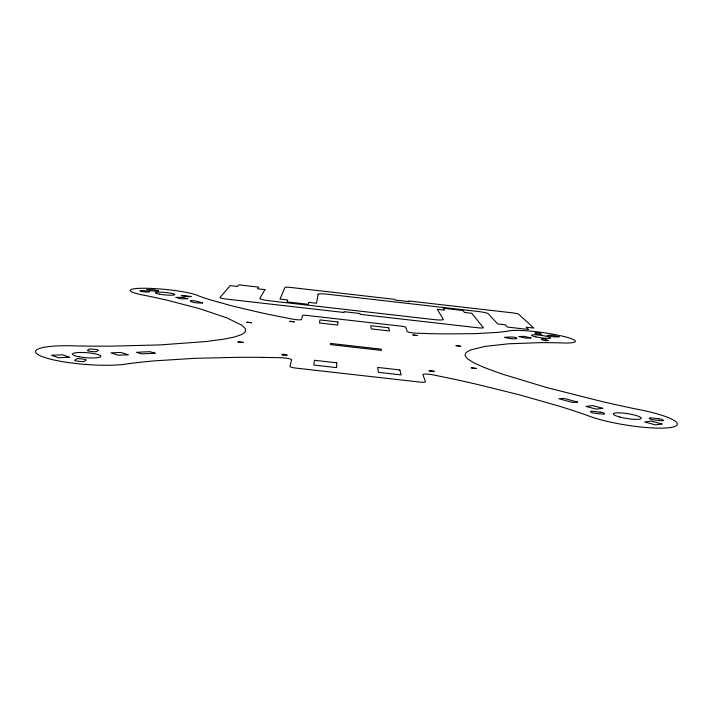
<?xml version="1.0" encoding="UTF-8"?>
<svg xmlns="http://www.w3.org/2000/svg" width="713" height="713" viewBox="0 0 713 713"><rect width="100%" height="100%" fill="white"/><g stroke="black" fill="none" stroke-linecap="round" stroke-linejoin="round"><path stroke-width="1.07" d="M504.804 337.356C521.15 335.671 520.713 341.456 504.813 337.418M261.867 357.365L281.582 357.73A7.103 1.203 6.2 0 1 291.572 359.922L289.959 366.393A5.856 1.025 6.2 0 0 295.556 368.06L420.01 382.097A5.847 1.016 7.3 0 0 425.438 381.678L422.934 374.744A7.085 1.194 7.3 0 1 432.702 374.78L455.384 379.476A517.353 125.105 5.4 0 1 477.621 384.476L519.946 394.957L559.518 406.258A431.169 99.544 6 0 1 584.312 414.342A64.731 12.068 8.4 0 1 588.172 415.75A50.293 8.743 9 0 0 669.552 427.657A50.293 8.743 9 0 0 638.385 409.467A58.439 9.331 9 0 1 632.805 408.344A286.804 38.511 9.1 0 1 601.843 401.499L546.933 387.622L501.676 373.897L484.109 367.453L474.216 363.006L467.692 358.995L464.965 355.502L466.008 352.543L470.143 350.083L485.045 346.402L508.565 343.791L540.294 342.659A315.511 45.552 9.5 0 1 558.181 342.81A45.971 5.98 8.1 0 1 561.434 342.917A34.527 4.305 7.8 0 0 561.443 335.912A34.527 4.305 7.8 0 0 508.806 330.939A41.782 5.143 7.4 0 1 507.308 331.224A218.543 25.516 6.4 0 1 496.177 332.49L474.849 333.657L447.996 333.916A245.682 28.351 6.3 0 1 430.456 333.648L415.741 333.176A5.695 0.775 7.1 0 1 407.212 331.509L405.679 327.276A4.447 0.588 7 0 0 401.062 326.162L307.125 315.458A4.456 0.588 6.4 0 0 302.57 315.529L301.572 319.495A5.713 0.775 6.3 0 1 293.096 319.228L276.047 315.904A244.104 28.128 7 0 1 260.174 312.544L232.634 306.073L210.629 299.932A217.385 25.374 6.9 0 1 199.079 296.055A42.014 5.196 6 0 1 197.537 295.423A34.839 4.367 5.6 0 0 143.928 288.257A34.839 4.367 5.6 0 0 144.828 295.423A46.461 6.096 5.2 0 1 148.224 296.082A322.829 47.45 3.8 0 1 166.61 300.084L199.346 308.604L226.984 317.918L241.6 325.092L245.254 328.497L245.539 331.652L241.921 334.477L234.622 336.964L224.096 339.13L205.905 341.554L159.801 344.932L111.139 346.144A290.637 39.616 4.3 0 1 79.883 345.992A59.063 9.581 4.4 0 1 74.321 345.858A50.73 8.966 4.5 0 0 44.197 357.32A50.73 8.966 4.5 0 0 127.137 363.897A65.07 12.281 5.2 0 1 131.014 363.336A433.228 99.446 7.8 0 1 155.612 360.778L194.916 358.327L236.983 357.338A518.912 123.946 8.5 0 1 261.849 357.356M155.149 353.202L141.629 353.871L136.45 352.311L149.855 351.669L155.149 353.202M471.248 367.819L476.542 368.541L471.248 367.819M294.264 321.813L289.656 321.287L294.228 321.875M337.891 321.973L337.802 325.075L319.513 322.998L319.941 319.923L337.891 321.973M336.759 362.801L336.616 367.623L313.791 365.047L314.451 360.279L336.759 362.801M330.502 343.425L330.422 344.602L381.482 350.395L381.25 349.183L330.502 343.425M191.022 296.439L188.981 296.795L181.271 295.717A13.003 1.64 5.7 0 1 181.592 295.378L191.022 296.465M460.651 346.224L455.892 345.609L460.643 346.251M149.329 291.679L149.329 291.697A13.119 1.631 5.4 0 1 148.928 291.982C136.103 292.178 137.957 288.81 149.329 291.679M548.181 340.502C546.907 341.572 538.342 339.076 542.441 338.844A13.262 1.693 7.8 0 1 545.008 339.13L548.181 340.502M318.096 294.246L316.51 303.23L308.8 302.357L308.346 304.326L286.956 301.884L287.687 299.941L279.968 299.059L285.013 287.437A5.642 0.633 6.3 0 1 290.859 287.473L394.797 299.371L395.038 300.03L409.164 301.652L408.87 300.984L512.29 312.829A5.651 0.624 7.5 0 1 518.609 314.183L533.805 328.06L526.167 327.187L528.591 329.477L507.398 327.062L505.25 324.798L497.603 323.925L488.343 313.729A9.599 1.087 7.3 0 0 477.844 311.438L327.748 294.255A9.59 1.096 6.5 0 0 318.096 294.246M541.425 334.361L539.857 334.406A12.647 1.542 7.7 0 1 537.352 334.121C530.588 332.704 539.411 331.786 541.425 334.361M251.448 322.713L246.653 322.223L251.448 322.686M243.374 342.436L238.026 341.928L243.374 342.436M577.485 402.079L572.307 402.417L558.858 398.727L564.036 398.407L577.485 402.079M417.346 335.565L412.747 335.012L417.337 335.582M264.924 289.621L259.871 298.417A10.347 1.266 6.2 0 0 269.532 300.806L433.905 319.576A10.303 1.266 7.1 0 0 443.352 319.371L437.274 309.344L444.555 310.173L443.308 308.257L462.978 310.503L464.466 312.454L471.739 313.283L483.28 327.579A6.346 0.793 7.4 0 1 477.71 327.748L360.047 314.317L359.958 313.506L344.031 311.688L344.04 312.49L225.709 298.988A6.381 0.793 5.9 0 1 219.987 297.526L230.156 285.646L237.5 286.483L238.802 284.852L258.641 287.125L257.589 288.783L264.924 289.621M85.943 360.029L84.357 361.304A3.262 0.588 4.4 0 1 80.507 361.473L77.316 361.117A3.262 0.588 4.4 0 1 74.82 360.225L76.469 358.96A3.235 0.579 4.4 0 1 79.981 358.764A19.688 3.592 4.3 0 1 83.76 359.183A3.235 0.579 4.4 0 1 85.943 360.029M98.073 350.297L96.629 351.456A3.102 0.535 4.6 0 1 93.296 351.634A18.36 3.146 4.6 0 1 89.66 351.224A3.102 0.535 4.6 0 1 87.547 350.431L89.045 349.281A3.084 0.535 4.6 0 1 92.654 349.147L95.658 349.486A3.075 0.535 4.6 0 1 98.073 350.297M202.545 302.954C188.143 303.595 184.569 297.33 202.545 302.909M662.02 423.95L655.541 424.895L644.641 421.998L651.147 421.08L662.02 423.95M602.752 408.308L596.104 409.102L585.997 406.419L592.672 405.644L602.752 408.308M69.366 357.249L58.413 357.712L51.541 355.243L62.468 354.807L69.366 357.249M128.064 354.789L117.975 355.208L110.978 352.864L121.05 352.463L128.064 354.789M530.98 337.926L525.811 338.14L518.841 336.545L524.019 336.331L530.98 337.926M559.09 336.75L554.206 336.946L547.299 335.404L552.192 335.199L559.09 336.75M182.68 297.392L175.719 297.401L181.075 298.827L188.036 298.809L182.68 297.392M158.544 291.029L151.619 291.002L146.548 289.656L153.464 289.683L158.544 291.029M600.168 412.159L592.877 411.339A3.119 0.544 8.8 0 0 590.471 411.633L591.077 412.266A3.128 0.553 8.8 0 0 594.731 413.246L602.075 414.075A3.128 0.553 8.8 0 0 604.517 413.834A18.734 3.298 8.7 0 0 603.751 413.068A3.128 0.544 8.8 0 0 600.168 412.159M658.803 418.763L651.53 417.943A3.146 0.544 9.2 0 0 649.213 418.183A18.975 3.244 9.3 0 0 650.113 418.968A3.155 0.544 9.2 0 0 653.812 419.895L661.147 420.723A3.164 0.544 9.3 0 0 663.384 420.403L662.6 419.752A3.155 0.544 9.2 0 0 658.803 418.763M388.692 327.757L370.778 325.716L371.286 328.889L389.53 330.966L388.692 327.757M399.868 369.931L377.623 367.418L378.416 372.338L401.178 374.913L399.868 369.931M619.757 417.016A14.135 2.451 9 0 0 641.254 418.353A14.135 2.451 9 0 0 620.907 412.898A14.135 2.451 9 0 0 619.757 417.016M535.909 336.892A9.706 1.212 7.8 0 0 550.712 337.917A9.706 1.212 7.8 0 0 536.684 334.887A9.706 1.212 7.8 0 0 535.909 336.892M159.605 294.175A9.795 1.23 5.6 0 0 174.738 294.674A9.795 1.23 5.6 0 0 160.675 292.143A9.795 1.23 5.6 0 0 159.605 294.175M78.938 356.75A14.26 2.522 4.5 0 0 100.845 356.42A14.26 2.522 4.5 0 0 80.159 352.472A14.26 2.522 4.5 0 0 78.938 356.75M282.99 355.065A2.781 0.463 6.2 0 0 287.25 355.136A2.781 0.463 6.2 0 0 283.204 354.281A2.781 0.463 6.2 0 0 282.99 355.065M430.135 371.232A2.772 0.455 7.3 0 0 434.413 371.42A2.772 0.455 7.3 0 0 430.465 370.484A2.772 0.455 7.3 0 0 430.135 371.232"/></g></svg>
